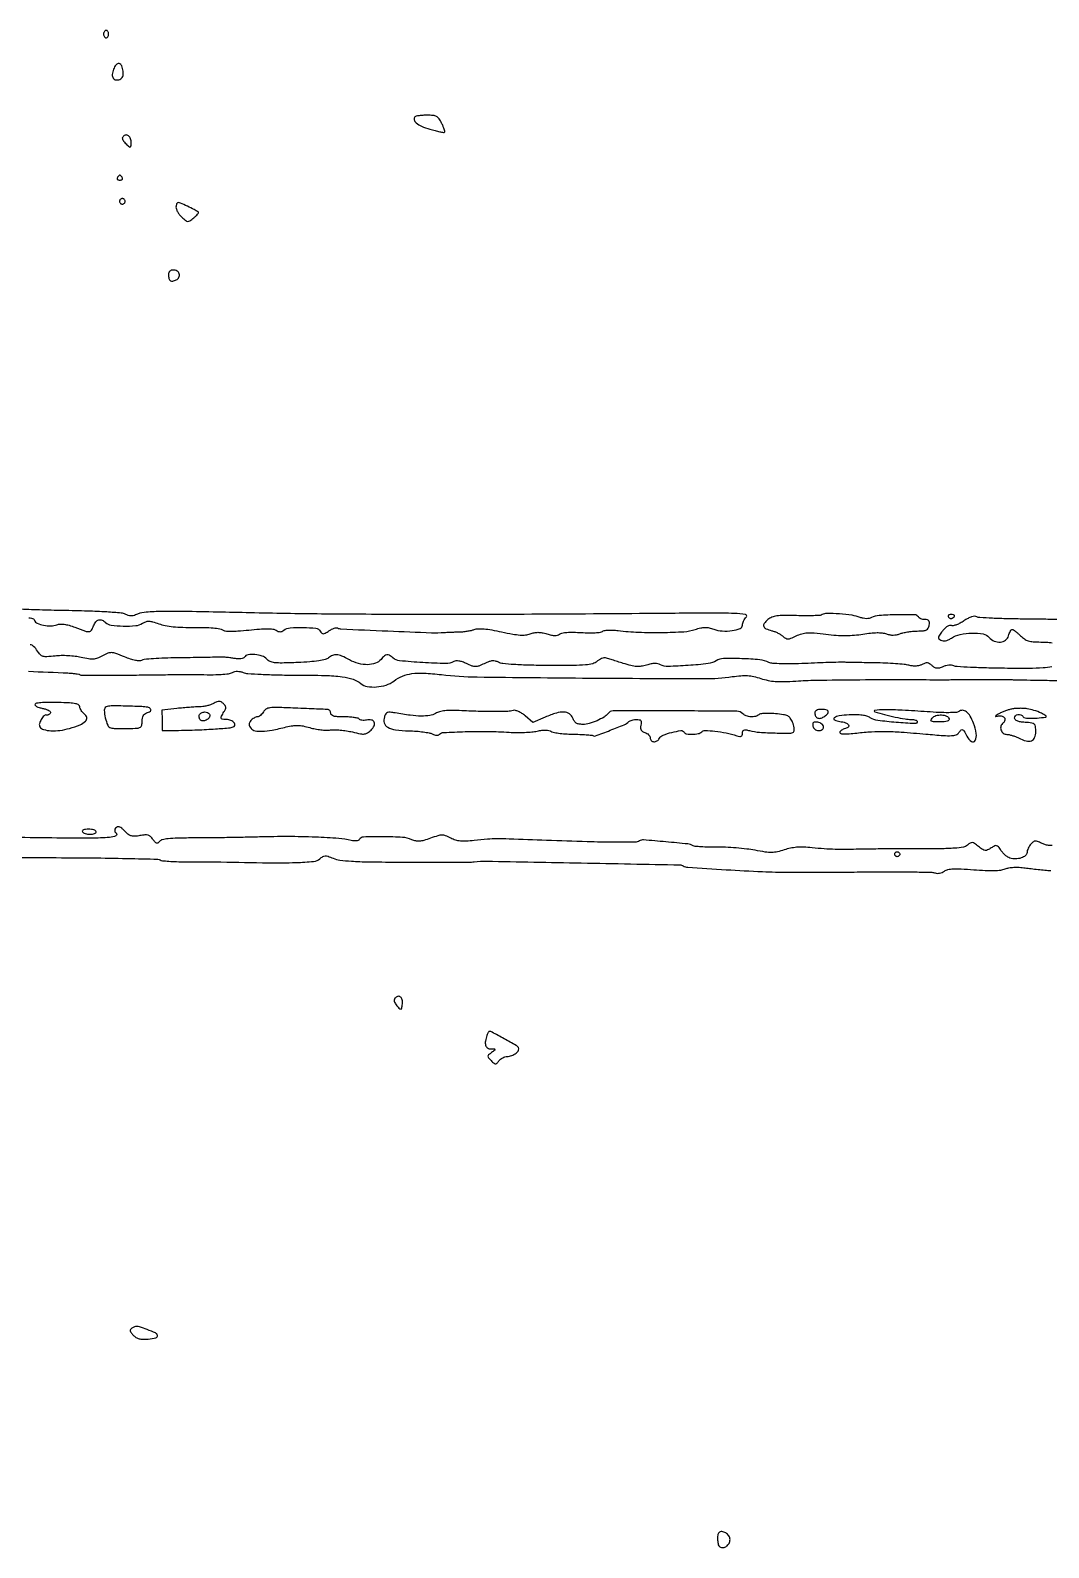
# Model space of a CAD drawing. Extents: x 0 to 5034, y 0 to 2560.
# Drawn here: x 2316 to 2724, y 1929 to 2537 of the extents above; entities that cross this region are included whole.
import ezdxf

# ---------------------------------------------------------------- set-up
doc = ezdxf.new("R2010")
doc.units = 0

msp = doc.modelspace()

# ---------------------------------------------------------------- linework, layer by layer
for points in [[(2345, 2535.5, 0.064853), (2345.074694, 2534.926543, 0.082425), (2345.29375, 2534.440625, 0.098894), (2345.618646, 2534.115568, 0.148195), (2346, 2534, 0.148195), (2346.381354, 2534.115568, 0.098894), (2346.70625, 2534.440625, 0.082425), (2346.925306, 2534.926543, 0.064853), (2347, 2535.5, 0.064853), (2346.925306, 2536.073457, 0.082425), (2346.70625, 2536.559375, 0.098894), (2346.381354, 2536.884432, 0.148195), (2346, 2537, 0.148195), (2345.618646, 2536.884432, 0.098894), (2345.29375, 2536.559375, 0.082425), (2345.074694, 2536.073457, 0.064853)], [(2348.968992, 2521.418443, 0.066102), (2348.479366, 2519.339577, 0.165755), (2348.828783, 2517.84202, 0.227902), (2349.903024, 2517.161171, 0.12138), (2351.499754, 2517.361532, 0.106526), (2352.184293, 2517.808711, 0.10051), (2352.641161, 2518.506744, 0.080579), (2352.853256, 2519.462483, 0.043867), (2352.816971, 2520.667196, 0.068937), (2352.257618, 2522.809092, 0.251322), (2351.205753, 2523.668871, 0.278919), (2350.004092, 2523.228589, 0.078224)], [(2469.735568, 2502.402234, 0.271209), (2469.421608, 2501.201372, 0.150597), (2470.268806, 2499.888035, 0.074334), (2472.420808, 2498.567005, 0.02982), (2475.682509, 2497.40392, 0.008756), (2477.808401, 2496.826081, 0.013457), (2479.669093, 2496.408091, 0.007828), (2481.217273, 2496.12892, 0.241578), (2481.578488, 2496.245155, 0.259618), (2481.670511, 2496.568365, 0.019628), (2481.418892, 2497.477907, 0.023119), (2481.004413, 2498.59471, 0.015285), (2480.431094, 2499.83767, 0.035919), (2479.397764, 2501.583039, 0.117533), (2478.405495, 2502.471842, 0.101434), (2477.03397, 2502.887526, 0.023031), (2474.593425, 2503, 0.013013), (2472.918164, 2502.956392, 0.017598), (2471.409142, 2502.824406, 0.014679), (2470.182482, 2502.636765, 0.152222)], [(2352.582598, 2494.133647, 0.206161), (2352.514837, 2493.675847, 0.059465), (2352.78502, 2492.996374, 0.049082), (2353.306148, 2492.226977, 0.035466), (2354.023581, 2491.478659, 0.009633), (2355.31902, 2490.350928, 0.284891), (2355.732318, 2490.29186, 0.287198), (2355.966668, 2490.635636, 0.009749), (2356, 2492.345012, 0.103343), (2355.667452, 2493.93678, 0.170808), (2354.741161, 2494.930566, 0.221498), (2353.58513, 2494.984043, 0.158172)], [(2350.5, 2478, 0.146489), (2350.397987, 2477.620597, 0.191582), (2350.538811, 2477.29375, 0.134005), (2350.925364, 2477.072951, 0.063222), (2351.5, 2477, 0.063222), (2352.074636, 2477.072951, 0.134005), (2352.461189, 2477.29375, 0.191582), (2352.602013, 2477.620597, 0.146489), (2352.5, 2478, 0.025622), (2352.235369, 2478.382847, 0.032351), (2351.951311, 2478.70625, 0.033983), (2351.686704, 2478.937141, 0.163822), (2351.5, 2479, 0.163822), (2351.313296, 2478.937141, 0.033983), (2351.048689, 2478.70625, 0.032351), (2350.764631, 2478.382847, 0.025622)], [(2351.552786, 2469.08541, 0.099038), (2351.401684, 2468.679226, 0.097945), (2351.417584, 2468.244476, 0.097945), (2351.597789, 2467.848514, 0.099038), (2351.91459, 2467.552786, 0.099038), (2352.320774, 2467.401684, 0.097945), (2352.755524, 2467.417584, 0.097945), (2353.151486, 2467.597789, 0.099038), (2353.447214, 2467.91459, 0.099038), (2353.598316, 2468.320774, 0.097945), (2353.582416, 2468.755524, 0.097945), (2353.402211, 2469.151486, 0.099038), (2353.08541, 2469.447214, 0.099038), (2352.679226, 2469.598316, 0.097945), (2352.244476, 2469.582416, 0.097945), (2351.848514, 2469.402211, 0.099038)], [(2374, 2466.174314, 0.094775), (2374.16361, 2465.318919, 0.037393), (2374.690037, 2464.236667, 0.035322), (2375.450165, 2463.121022, 0.036993), (2376.349062, 2462.141799, 0.016292), (2377.902468, 2460.774929, 0.159908), (2378.704707, 2460.462019, 0.16729), (2379.519028, 2460.693313, 0.018246), (2381.099062, 2461.881405, 0.017583), (2381.984107, 2462.65202, 0.03121), (2382.647849, 2463.354799, 0.035673), (2383.053166, 2463.918809, 0.402549), (2383, 2464.16392, 0.027939), (2381.245498, 2465.205943, 0.009216), (2378.559642, 2466.542128, 0.005349), (2375.819225, 2467.807264, 0.105845), (2374.91896, 2468, 0.190042), (2374.568046, 2467.861625, 0.088546), (2374.269945, 2467.463705, 0.068362), (2374.06774, 2466.873006, 0.048363)], [(2371, 2439.166667, 0.05482), (2371.176535, 2437.561368, 0.190216), (2371.75121, 2436.71229, 0.209221), (2372.707109, 2436.531065, 0.066665), (2374.094244, 2437.050438, 0.145452), (2375.183225, 2438.128317, 0.201903), (2375.322991, 2439.4779, 0.189831), (2374.447248, 2440.582255, 0.132046), (2372.893011, 2441, 0.080378), (2372.111042, 2440.873476, 0.112613), (2371.508138, 2440.507881, 0.114905), (2371.131389, 2439.923459, 0.086162)], [(2632.920489, 2302.95086, -0.122012), (2632.087694, 2302.683403, -0.007255), (2629.427137, 2302.541146, -0.010569), (2626.220992, 2302.484166, -0.007579), (2622.637312, 2302.550561, 0.007161), (2617.565148, 2302.648769, 0.035802), (2614.729093, 2302.459786, 0.064082), (2612.808463, 2301.936291, 0.072908), (2611.173717, 2300.957159, 0.055517), (2609.690122, 2299.441392, 0.256438), (2609.499437, 2298.272409, 0.210352), (2610.399296, 2297.316146, 0.039155), (2612.740552, 2296.532868, -0.031995), (2613.922938, 2296.156012, -0.022742), (2615.194734, 2295.591124, -0.023067), (2616.363694, 2294.937882, -0.044458), (2617.220246, 2294.294028, 0.05253), (2618.311554, 2293.500893, 0.138735), (2619.239281, 2293.26618, 0.08963), (2620.397145, 2293.508971, 0.014398), (2622.518933, 2294.44196, -0.041265), (2624.779913, 2295.294505, -0.055345), (2626.93804, 2295.659462, -0.036322), (2629.734435, 2295.61565, -0.00836), (2634.428953, 2295.120922, 0.013195), (2638.586586, 2294.72338, 0.018275), (2642.329542, 2294.60209, 0.019677), (2645.837284, 2294.75478, 0.020344), (2649.283044, 2295.182619, -0.014148), (2652.341546, 2295.600908, -0.024606), (2654.89831, 2295.750456, -0.02986), (2657.002542, 2295.644144, -0.056371), (2658.65796, 2295.269081, 0.038436), (2660.06143, 2294.897839, 0.046182), (2661.420933, 2294.775892, 0.047956), (2662.73545, 2294.906027, 0.047534), (2664.005182, 2295.284257, -0.041021), (2665.272755, 2295.679857, -0.015695), (2667.089022, 2296.027525, -0.015418), (2669.094195, 2296.283377, -0.018294), (2671, 2296.396893, 0.015725), (2673.497298, 2296.53277, 0.09236), (2674.757214, 2296.881462, 0.163954), (2675.447459, 2297.56322, 0.081552), (2675.819551, 2298.75, 0.046337), (2675.87236, 2299.838613, 0.151226), (2675.631618, 2300.509958, 0.170502), (2675.076441, 2300.880514, 0.06278), (2674.128568, 2301, -0.048123), (2673.310685, 2301.0789, -0.046861), (2672.515317, 2301.312784, -0.050706), (2671.856702, 2301.656484, -0.109161), (2671.459953, 2302.064798, 0.25593), (2669.9866, 2302.900807, 0.007896), (2662.768907, 2302.895206, 0.012674), (2655.780335, 2302.602108, 0.099466), (2652.659272, 2301.753287, -0.070686), (2651.713632, 2301.43709, -0.050621), (2650.600726, 2301.347426, -0.04641), (2649.391566, 2301.485276, -0.039542), (2648.159272, 2301.846726, 0.055821), (2644.895491, 2302.689954, 0.017246), (2639.840015, 2303.232027, 0.012727), (2634.816774, 2303.467669, 0.144748)], [(2683.510081, 2301.983688, 0.090427), (2683.820631, 2301.639411, 0.095498), (2684.22714, 2301.434921, 0.099685), (2684.665803, 2301.401101, 0.108373), (2685.069098, 2301.542705, 0.050477), (2685.838655, 2302.13314, 0.315493), (2685.933879, 2302.592818, 0.25701), (2685.519563, 2302.914842, 0.039415), (2684.440983, 2303, 0.067432), (2683.890269, 2302.925389, 0.140899), (2683.524436, 2302.701458, 0.190788), (2683.397824, 2302.36964, 0.136093)], [(2317.554547, 2267.088258, 0.331505), (2317.591723, 2266.660208, 0.08363), (2318.17151, 2266.194146, 0.052912), (2319.188232, 2265.758894, 0.028337), (2320.515725, 2265.431072, -0.029465), (2321.887491, 2265.089033, -0.053957), (2322.942797, 2264.629007, -0.079409), (2323.574039, 2264.121279, -0.279311), (2323.668515, 2263.630546, -0.088214), (2323.425866, 2263.216902, -0.083323), (2323.051241, 2262.902612, -0.085728), (2322.604767, 2262.734181, -0.101719), (2322.154857, 2262.740048, 0.257722), (2321.122477, 2262.43345, 0.064183), (2320.018555, 2260.979671, 0.062774), (2319.295259, 2259.24908, 0.208983), (2319.465223, 2258.05627, 0.188907), (2320.960214, 2256.93431, 0.054159), (2323.870866, 2256.458074, 0.04686), (2327.509557, 2256.602545, 0.037411), (2331.352527, 2257.414105, 0.023278), (2335.544964, 2258.847577, 0.098402), (2337.76634, 2260.278239, 0.255769), (2338.213253, 2261.714608, 0.184825), (2337.297672, 2263.159905, -0.048033), (2336.609906, 2263.783601, -0.043506), (2336.028066, 2264.546972, -0.046172), (2335.62904, 2265.328583, -0.095224), (2335.5, 2266, 0.268129), (2335.060172, 2266.761216, 0.080052), (2333.757434, 2267.256283, 0.035871), (2331.326907, 2267.57822, 0.006699), (2326.832337, 2267.787732, 0.010195), (2323.37741, 2267.831942, 0.016916), (2320.466243, 2267.711288, 0.012598), (2318.162395, 2267.479098, 0.226662)], [(2389, 2267.365283, -0.040481), (2387.818415, 2266.852, -0.023098), (2386.322778, 2266.417544, -0.022948), (2384.76723, 2266.117372, -0.035011), (2383.396691, 2266.014742, 0.012362), (2381.805129, 2265.96782, 0.00401), (2379.454883, 2265.821409, 0.003994), (2376.844165, 2265.616771, 0.004482), (2374.335608, 2265.377289), (2368.377833, 2264.754579), (2368.438916, 2260.627289), (2368.5, 2256.5), (2374, 2256.588635, 0.005046), (2382.589623, 2256.813788, 0.008349), (2389.832907, 2257.198016, 0.005228), (2395.714451, 2257.670434, 0.121708), (2397.287723, 2258.214297, 0.29885), (2397.645041, 2259.025434, 0.18729), (2397.096, 2259.949411, 0.095757), (2395.606557, 2260.712413, 0.068541), (2393.75, 2260.984687, -0.045122), (2392.507583, 2261.108005, -0.312327), (2392.101429, 2261.521678, -0.169151), (2392.227355, 2262.280937, -0.014691), (2393.230451, 2263.997403, 0.036071), (2393.799361, 2265.073998, 0.122813), (2393.932261, 2265.849972, 0.138034), (2393.679475, 2266.544393, 0.050513), (2392.980451, 2267.334376, 0.055547), (2392.096838, 2267.984726, 0.129655), (2391.31046, 2268.198672, 0.099852), (2390.389527, 2268.020336, 0.025106)], [(2345.978748, 2265.986866, 0.272612), (2345.279055, 2264.658913, 0.043876), (2345.689411, 2261.63895, 0.044021), (2346.633565, 2258.698934, 0.22999), (2347.876418, 2257.608962, 0.04871), (2348.826722, 2257.445348, 0.008563), (2350.638698, 2257.343719, 0.009211), (2352.775259, 2257.299956, 0.008162), (2355, 2257.331697, 0.008588), (2358.471891, 2257.497664, 0.106851), (2359.733061, 2257.857367, 0.223055), (2360.307788, 2258.627451, 0.054187), (2360.460621, 2260.249461, -0.04696), (2360.557711, 2261.467673, -0.078169), (2360.890013, 2262.439723, -0.093767), (2361.448511, 2263.14119, -0.101362), (2362.210621, 2263.566849, 0.079995), (2363.730981, 2264.333374, 0.421934), (2363.852666, 2265.163062, 0.186514), (2362.704789, 2265.865394, 0.036403), (2360.25, 2266.130366, 0.001442), (2352.832477, 2266.366812, 0.009759), (2349.159541, 2266.401571, 0.016271), (2346.966804, 2266.308117, 0.120184)], [(2387.429973, 2263.113307, -0.269997), (2387.458776, 2262.012338, -0.122546), (2386.446201, 2260.914766, -0.113561), (2384.978303, 2260.36956, -0.232792), (2383.844751, 2260.755249, -0.07732), (2383.486151, 2261.245979, -0.073646), (2383.286086, 2261.830625, -0.077915), (2383.270157, 2262.416864, -0.106708), (2383.446149, 2262.912868, -0.140479), (2384.262877, 2263.65576, -0.10253), (2385.456381, 2263.966387, -0.106363), (2386.638734, 2263.773567, -0.162312)], [(2409.002034, 2264.0038, -0.04776), (2408.492301, 2263.237277, -0.049002), (2407.850329, 2262.588616, -0.053874), (2407.179057, 2262.143997, -0.119912), (2406.587261, 2262, 0.088303), (2405.983197, 2261.89248, 0.043304), (2405.273525, 2261.559375, 0.04116), (2404.575529, 2261.073938, 0.047064), (2404, 2260.5, 0.047885), (2403.433818, 2259.667112, 0.131825), (2403.266978, 2258.982944, 0.126077), (2403.462121, 2258.288061, 0.042054), (2404.070812, 2257.414677, 0.173673), (2405.686238, 2256.459128, 0.057339), (2408.477439, 2256.247459, 0.037939), (2412.503176, 2256.711264, 0.013461), (2418.167208, 2257.962788, -0.023314), (2420.756551, 2258.481654, -0.044841), (2422.867279, 2258.611677, -0.043783), (2425.000091, 2258.364, -0.021186), (2427.667208, 2257.69578, 0.024356), (2429.764446, 2257.184438, 0.019321), (2432.070165, 2256.831686, 0.019718), (2434.237831, 2256.671542, 0.045336), (2435.869523, 2256.763495, -0.042797), (2437.538383, 2256.866028, -0.016741), (2439.844573, 2256.732911, -0.016427), (2442.343593, 2256.421469, -0.019655), (2444.669937, 2255.959233, 0.009988), (2447.993347, 2255.231837, 0.07452), (2449.602689, 2255.156573, 0.124119), (2450.79723, 2255.591271, 0.047389), (2452.171769, 2256.727325, 0.079306), (2453.426743, 2258.459018, 0.227368), (2453.458145, 2259.905825, 0.248549), (2452.370953, 2260.74636, 0.090192), (2450.358916, 2260.728279, -0.036247), (2449.398402, 2260.615947, -0.045293), (2448.502019, 2260.657717, -0.051916), (2447.789003, 2260.832829, -0.169767), (2447.417116, 2261.134109, 0.203202), (2446.937342, 2261.473935, 0.017862), (2445.440878, 2261.745645, 0.021142), (2443.564271, 2261.93699, 0.014835), (2441.440983, 2262, -0.012323), (2438.727012, 2262.0669, -0.054983), (2437.156831, 2262.318921, -0.118863), (2436.31423, 2262.785402, -0.210155), (2436, 2263.5, 0.085009), (2435.901903, 2264.072811, 0.093498), (2435.619636, 2264.559375, 0.100414), (2435.199065, 2264.884781, 0.115093), (2434.705145, 2265, -0.009363), (2433.793244, 2265.017078, -0.000349), (2430.3632, 2265.147991, -0.000632), (2426.306666, 2265.310785, -0.000444), (2421.742363, 2265.5038, 0.003479), (2414.578238, 2265.763204, 0.036624), (2411.651367, 2265.634394, 0.103564), (2410.056147, 2265.099392, 0.138225)], [(2478, 2263.391576, -0.096997), (2475.683024, 2262.562831, -0.040401), (2472.355954, 2262.331708, -0.029399), (2467.880342, 2262.646338, -0.012018), (2461.853581, 2263.575693, 0.019067), (2459.791405, 2263.863999, 0.112366), (2458.715047, 2263.730917, 0.171074), (2458.033064, 2263.172992, 0.059801), (2457.500802, 2262.002526, 0.149849), (2457.47697, 2259.582564, 0.194036), (2458.844522, 2257.859758, 0.098518), (2461.960906, 2256.826534, 0.024894), (2467.311817, 2256.430059, -0.012753), (2470.272948, 2256.282812, -0.014562), (2473.0939, 2255.98748, -0.013789), (2475.461047, 2255.603016, -0.075848), (2476.676797, 2255.172973, 0.042798), (2477.581294, 2254.784303, 0.068365), (2478.40694, 2254.630824, 0.085135), (2479.103968, 2254.716702, 0.123865), (2479.633114, 2255.033114, -0.186768), (2481.295363, 2255.767698, -0.004443), (2489.920192, 2256.095146, -0.010378), (2499.067287, 2256.17112, -0.013209), (2507.5, 2255.843202, 0.014711), (2510.491772, 2255.735859, 0.012028), (2513.6932, 2255.792246, 0.012208), (2516.637196, 2255.987074, 0.031021), (2518.753448, 2256.312368, -0.02018), (2520.65498, 2256.64698, -0.03661), (2522.230323, 2256.742635, -0.045964), (2523.455706, 2256.614232, -0.12001), (2524.253448, 2256.243391, 0.122479), (2525.121778, 2255.844862, 0.01334), (2527.310688, 2255.491936, 0.015701), (2529.981542, 2255.219155, 0.012062), (2532.910597, 2255.08357, -0.004998), (2535.798503, 2254.990754, -0.00729), (2538.340529, 2254.846457, -0.003968), (2540.476188, 2254.676917, -0.117136), (2540.989103, 2254.506735, 0.230951), (2542.082931, 2254.397393, 0.003799), (2547.981179, 2256.630374, 0.006996), (2553.564478, 2258.883096, 0.089433), (2555.45, 2260.107366, -0.084074), (2555.96613, 2260.450349, -0.034857), (2556.755828, 2260.737789, -0.033243), (2557.664156, 2260.934178, -0.036634), (2558.561328, 2261, -0.05026), (2559.639298, 2260.891368, -0.187868), (2560.201485, 2260.529214, -0.167312), (2560.408188, 2259.850331, -0.03824), (2560.271535, 2258.640113, 0.048688), (2560.165003, 2257.480149, 0.127605), (2560.377971, 2256.678141, 0.138992), (2560.938564, 2256.122245, 0.062381), (2561.910207, 2255.733732, -0.067067), (2562.709057, 2255.40563, -0.068519), (2563.386123, 2254.879646, -0.075254), (2563.843315, 2254.24366, -0.118818), (2564, 2253.59362, 0.188378), (2564.419818, 2252.518867, 0.198717), (2565.445804, 2252.043739, 0.154898), (2566.722044, 2252.391441, 0.122419), (2567.706598, 2253.440204, -0.176102), (2569.155826, 2254.690809, -0.02983), (2572.699814, 2255.801438, -0.027047), (2576.296732, 2256.493074, -0.296538), (2577.564881, 2255.89502, 0.217561), (2578.623175, 2255.188306, 0.045205), (2580.91008, 2255.027997, 0.046227), (2583.259859, 2255.294069, 0.146091), (2584.639103, 2256.039103, -0.209543), (2586.030378, 2256.582395, -0.017538), (2589.974019, 2256.282529, -0.022981), (2594.458365, 2255.573023, -0.024702), (2598.75, 2254.466832, 0.03219), (2599.875559, 2254.194609, 0.152002), (2600.52644, 2254.278877, 0.216597), (2600.882992, 2254.69057, 0.071909), (2601, 2255.499946, -0.082498), (2601.138303, 2256.332465, -0.224979), (2601.544328, 2256.749656, -0.13011), (2602.313886, 2256.825009, -0.022835), (2603.75, 2256.523679, 0.044421), (2607.861188, 2255.844594, 0.014103), (2614.071889, 2255.554259, 0.006662), (2620.426083, 2255.521304, 0.257763), (2621.619217, 2256.192897, 0.144974), (2621.765999, 2256.732412, 0.033805), (2621.68085, 2257.677079, 0.032106), (2621.429086, 2258.794184, 0.026716), (2621.0238, 2259.942541, 0.05758), (2620.155326, 2261.503468, 0.124616), (2619.112063, 2262.382339, 0.077776), (2617.456605, 2262.888791, 0.013308), (2614.177481, 2263.267668, 0.015703), (2611.933787, 2263.395729, 0.020806), (2609.888697, 2263.363013, 0.018685), (2608.22555, 2263.204592, 0.155724), (2607.55, 2262.885484, -0.133324), (2606.241712, 2262.195739, -0.068584), (2604.382126, 2262.040772, -0.067575), (2602.512968, 2262.397839, -0.115939), (2601.170915, 2263.229085, 0.196913), (2598.690261, 2264.267806, 0.001227), (2574.003372, 2264.397193, 0.001072), (2549.163809, 2264.413161, 0.239674), (2547.139159, 2263.379673, -0.102015), (2545.569732, 2261.949172, -0.031381), (2542.703491, 2260.482196, -0.032131), (2539.580025, 2259.355927, -0.070575), (2537.070957, 2259, -0.039616), (2535.490751, 2259.125401, -0.098402), (2534.407441, 2259.526442, -0.109026), (2533.626215, 2260.280829, -0.055647), (2533, 2261.5, 0.148975), (2531.647336, 2263.246142, 0.146215), (2529.540472, 2263.957338, 0.084548), (2526.424922, 2263.538869, 0.026017), (2521.962316, 2261.888443), (2517.053868, 2259.776885), (2513.913072, 2262.419692, 0.032016), (2512.590499, 2263.395178, 0.036966), (2511.214268, 2264.142716, 0.040079), (2509.977133, 2264.585322, 0.139272), (2509.136137, 2264.574133, -0.06322), (2506.916216, 2264.207232, -0.008282), (2502.123326, 2264.106754, -0.008628), (2495.970657, 2264.185871, -0.004844), (2488.5, 2264.483374, 0.010708), (2484.571361, 2264.593695, 0.027574), (2481.736052, 2264.456145, 0.0384), (2479.61779, 2264.069876, 0.070054)], [(2630, 2263.559017, 0.11798), (2630.317458, 2262.232353, 0.200467), (2631.172849, 2261.503996, 0.159344), (2632.464469, 2261.512213, 0.072281), (2633.991884, 2262.281762, 0.063798), (2635.208652, 2263.389298, 0.323857), (2635.276458, 2264.25084, 0.220829), (2634.390655, 2264.841707, 0.038414), (2632.333333, 2265, 0.054308), (2631.402165, 2264.898561, 0.084252), (2630.654816, 2264.595609, 0.10764), (2630.173357, 2264.130907, 0.148235)], [(2654, 2264.060674, 0.013176), (2657.941988, 2262.941634, 0.010606), (2662.232751, 2261.941331, 0.010034), (2666.134424, 2261.200018, 0.041948), (2668.514351, 2261, -0.031864), (2669.466551, 2260.939257, -0.049174), (2670.269841, 2260.754828, -0.06321), (2670.825996, 2260.486037, -0.253836), (2671, 2260.165373, -0.42895), (2670.103014, 2259.312194, -0.007215), (2662.543354, 2259.800328, -0.012359), (2655.24519, 2260.559334, -0.109074), (2652.213792, 2261.650899, 0.071945), (2650.832509, 2262.266545, 0.035423), (2648.94538, 2262.658561, 0.028937), (2646.580477, 2262.838979, 0.016504), (2643.713792, 2262.796778, 0.023474), (2639.774089, 2262.422709, 0.119272), (2637.741313, 2261.613085, 0.579673), (2637.821021, 2260.788205, 0.072805), (2640, 2260.165324, -0.041174), (2642.288639, 2259.664629, -0.151776), (2643.497253, 2258.83966, -0.392335), (2643.432926, 2258.007564, -0.123142), (2642.232753, 2257.350615, 0.040543), (2641.378259, 2257.051404, 0.051902), (2640.655871, 2256.636284, 0.061667), (2640.158953, 2256.174785, 0.176592), (2640, 2255.738764, 0.360531), (2640.346684, 2255.320462, 0.038672), (2641.694268, 2255.172459, 0.028169), (2643.769261, 2255.222764, 0.009765), (2646.75, 2255.522114, -0.013959), (2652.734266, 2256.072448, -0.019609), (2658.095439, 2256.204234, -0.014482), (2664.535937, 2255.92326, -0.004143), (2674.5, 2255.115943, 0.003585), (2681.539773, 2254.537664, 0.029704), (2684.745416, 2254.488298, 0.073579), (2686.570191, 2254.840914, 0.148629), (2687.739668, 2255.698762, -0.032217), (2688.653258, 2256.76763, -0.317303), (2689.203822, 2256.870459, -0.158157), (2689.753701, 2256.364746, -0.008439), (2690.899729, 2254.25, 0.116974), (2692.719462, 2252.144109, 0.459004), (2694.179253, 2252.49417, 0.157168), (2694.648947, 2255.349828, 0.054063), (2693.572424, 2259.449533, 0.039088), (2692.211318, 2262.318741, 0.096294), (2690.692641, 2264.074651, 0.161403), (2689.133478, 2264.636163, 0.178908), (2687.623252, 2264.121506, -0.161214), (2686.697101, 2263.769904, -0.009304), (2683.620702, 2263.694376, -0.012595), (2679.72503, 2263.769377, -0.007076), (2675, 2264.046541, 0.00527), (2665.035125, 2264.667202, 0.012749), (2657.659977, 2264.860246, 0.033013), (2654.048456, 2264.623976, 0.803429)], [(2683.756214, 2261.25, -0.259761), (2683.649763, 2260.699511, -0.13922), (2683.059124, 2260.299904, -0.0623), (2681.867206, 2260.066067, -0.017323), (2679.960889, 2260, -0.008337), (2677.54039, 2260.040364, -0.114231), (2676.696227, 2260.265675, -0.389727), (2676.535429, 2260.721321, -0.072312), (2677.041959, 2261.550558, -0.151984), (2678.522114, 2262.512736, -0.080042), (2680.721498, 2262.766805, -0.085444), (2682.754847, 2262.322328, -0.220431)], [(2708.465736, 2265.065457, 0.020316), (2707.160182, 2264.697031, 0.014937), (2705.745352, 2264.187708, 0.015145), (2704.433854, 2263.624375, 0.032243), (2703.465736, 2263.094917, 0.008509), (2702.640199, 2262.551764, 0.137907), (2702.42864, 2262.299446, 0.610094), (2702.514259, 2262.191807, 0.024932), (2703.128145, 2262.34635, -0.118537), (2704.712377, 2262.442313, -0.179195), (2705.891847, 2261.751085, -0.238928), (2706.138578, 2260.632032, -0.173555), (2705.410776, 2259.558417, 0.165329), (2704.538259, 2258.314626, 0.153781), (2704.571222, 2256.755113, 0.152105), (2705.494501, 2255.484014, 0.161559), (2706.953351, 2255, -0.056185), (2707.819117, 2254.902406, -0.019471), (2709.034727, 2254.574547, -0.01906), (2710.357044, 2254.106061, -0.021024), (2711.596362, 2253.551649, 0.047122), (2714.661121, 2252.368168, 0.158139), (2716.784371, 2252.451738, 0.215601), (2718.054162, 2253.702183, 0.092354), (2718.5, 2256.095329, 0.027715), (2718.384539, 2258.176738, 0.187661), (2717.91535, 2259.073938, 0.147288), (2716.898432, 2259.534766, 0.015196), (2714.25, 2259.807498, -0.021194), (2712.341147, 2260.027231, -0.058471), (2711.03986, 2260.3927, -0.098074), (2710.273014, 2260.901859, -0.199886), (2710, 2261.557498, -0.205087), (2710.393727, 2262.477026, -0.155768), (2711.390658, 2262.961821, -0.136539), (2712.588799, 2262.807818, -0.155738), (2713.463998, 2262.058252, 0.228352), (2714.220154, 2261.575481, 0.026498), (2716.282086, 2261.438727, 0.025364), (2719.053065, 2261.542616, 0.013092), (2722.5, 2261.938585, 0.682578), (2722.622027, 2262.454255, 0.047038), (2720.769112, 2263.493809, 0.028157), (2717.787321, 2264.619469, 0.038845), (2715, 2265.26335, 0.027037), (2713.438766, 2265.412604, 0.017883), (2711.63681, 2265.422491, 0.018016), (2709.879742, 2265.305819, 0.033034)], [(2629.174731, 2258.331209, 0.189641), (2629.95889, 2257.094473, 0.139509), (2631.496332, 2256.526887, 0.167848), (2632.910371, 2256.897258, 0.250562), (2633.5, 2258, 0.144541), (2633.323446, 2258.597979, 0.083285), (2632.812929, 2259.156668, 0.071069), (2632.055384, 2259.592763, 0.060014), (2631.161036, 2259.831209, 0.034027), (2630.002823, 2259.915492, 0.164309), (2629.385148, 2259.71005, 0.218357), (2629.118857, 2259.215614, 0.063665)], [(2336.5, 2216, 0.130646), (2336.906663, 2215.615492, 0.045439), (2337.653525, 2215.29375, 0.041396), (2338.57934, 2215.073842, 0.037634), (2339.559017, 2215, 0.039081), (2340.49372, 2215.07317, 0.058208), (2341.282961, 2215.29375, 0.076538), (2341.820624, 2215.617207, 0.222681), (2342, 2216, 0.257909), (2341.787575, 2216.384428, 0.061379), (2341.101414, 2216.70625, 0.048032), (2340.112882, 2216.927265, 0.031003), (2338.940983, 2217, 0.027979), (2337.756294, 2216.933656, 0.069343), (2336.916013, 2216.718784, 0.145541), (2336.509855, 2216.391769, 0.297719)], [(2664, 2207, -0.099038), (2663.923658, 2206.618362, -0.097945), (2663.70625, 2206.29375, -0.097945), (2663.381638, 2206.076342, -0.099038), (2663, 2206, -0.099038), (2662.618362, 2206.076342, -0.097945), (2662.29375, 2206.29375, -0.097945), (2662.076342, 2206.618362, -0.099038), (2662, 2207, -0.099038), (2662.076342, 2207.381638, -0.097945), (2662.29375, 2207.70625, -0.097945), (2662.618362, 2207.923658, -0.099038), (2663, 2208, -0.099038), (2663.381638, 2207.923658, -0.097945), (2663.70625, 2207.70625, -0.097945), (2663.923658, 2207.381638, -0.099038)], [(2461.495259, 2148.992329, 0.247589), (2461.436276, 2148.128293, 0.045028), (2462.242494, 2146.67763, 0.04543), (2463.313264, 2145.375081, 0.200616), (2464.210464, 2145, 0.332374), (2464.359054, 2145.111043, 0.016701), (2464.520775, 2145.734375, 0.021298), (2464.66589, 2146.541648, 0.013175), (2464.770691, 2147.5, 0.112127), (2464.552482, 2149.040108, 0.197306), (2463.686267, 2149.963098, 0.227796), (2462.526647, 2149.939395, 0.138077)], [(2498.606989, 2134.418213, 0.048134), (2497.986367, 2132.1776, 0.115121), (2498.080996, 2130.465469, 0.175614), (2498.856802, 2129.406174, 0.14883), (2500.19113, 2129, -0.007062), (2501.629738, 2128.979679, -0.356698), (2501.828866, 2128.807305, -0.27782), (2501.721914, 2128.53151, -0.005249), (2500.44113, 2127.561118, 0.020818), (2499.281926, 2126.624644, 0.205228), (2499.017946, 2126.070854, 0.190905), (2499.226913, 2125.47498, 0.017711), (2500.311118, 2124.311118, 0.016902), (2501.457517, 2123.239711, 0.176331), (2502.048729, 2123.01127, 0.214829), (2502.586231, 2123.240793, 0.026356), (2503.421361, 2124.25, -0.062552), (2504.062342, 2124.919645, -0.047058), (2504.911277, 2125.485938, -0.047945), (2505.827822, 2125.871734, -0.075794), (2506.669113, 2126, 0.087219), (2508.536335, 2126.328213, 0.077584), (2510.265189, 2127.279109, 0.102131), (2511.291353, 2128.474119, 0.289214), (2511.231342, 2129.524077, 0.10842), (2510.243595, 2130.416321, 0.003431), (2505.49544, 2133.083374, 0.003105), (2500.676295, 2135.708032, 0.123751), (2499.514702, 2136, 0.247531), (2499.366701, 2135.921948, 0.019805), (2499.124013, 2135.53535, 0.023143), (2498.861388, 2135.024293, 0.015503)], [(2356.248568, 2017.174785, 0.110816), (2355.757529, 2016.682713, 0.196103), (2355.65848, 2016.126799, 0.1103), (2355.983981, 2015.418332, 0.024913), (2356.84305, 2014.398841, 0.061233), (2357.963809, 2013.457789, 0.080304), (2359.184681, 2012.918605, 0.063344), (2360.728777, 2012.718155, 0.024418), (2362.891314, 2012.818245, 0.030944), (2365.958789, 2013.303663, 0.383422), (2366.589676, 2014.187902, 0.264967), (2365.806308, 2015.260998, 0.02182), (2362.464998, 2016.58995, 0.004268), (2359.394532, 2017.629266, 0.05607), (2358.221263, 2017.874222, 0.120949), (2357.354637, 2017.745968, 0.044545)], [(2591.557905, 1935.224571, 0.171673), (2591.066116, 1934.194329, 0.041855), (2591.02469, 1932.283209, 0.04125), (2591.297132, 1930.410176, 0.200193), (2591.909758, 1929.555773, 0.165151), (2593.224253, 1929.253219, 0.13105), (2594.595293, 1929.771999, 0.118096), (2595.628324, 1930.965754, 0.120134), (2596, 1932.490357, 0.15128), (2595.545354, 1933.958629, 0.105002), (2594.278798, 1935.164824, 0.118223), (2592.753881, 1935.664085, 0.220065)]]:
    msp.add_lwpolyline(points, format="xyb", close=True)
for points in [[(2138.631249, 2301.066108, 0.000002), (2143.25, 2300.977466, -0.007536)], [(2291.373909, 2305.659365, -0.000102), (2227.20929, 2305.895736, -0.000705)], [(2315.032684, 2301.640439, -0.070578), (2316.121847, 2301.576626, -0.110336), (2316.854663, 2301.250049, -0.142293), (2317.298027, 2300.665736, 0.201493), (2318.428469, 2299.486015, 0.05417), (2320.959165, 2298.700874, 0.052834), (2323.859663, 2298.447811, 0.086409), (2326.27611, 2298.914877, -0.078778), (2327.596909, 2299.191, -0.047333), (2329.200425, 2299.117605, -0.036995), (2331.146107, 2298.694162, -0.018679), (2333.525681, 2297.890778, 0.00663), (2337.702802, 2296.36745, 0.104823), (2339.195336, 2296.176032, 0.236569), (2340.124241, 2296.740353, 0.049278), (2341, 2298.5, -0.074952), (2341.903406, 2300.103971, -0.161999), (2343.068711, 2300.879188, -0.174927), (2344.400616, 2300.771688, -0.089869), (2345.794635, 2299.805365, 0.167227), (2347.983109, 2298.737363, 0.025529), (2352.895771, 2298.385123, 0.027502), (2357.862711, 2298.556344, 0.121487), (2360.609946, 2299.501139, -0.05784), (2361.914197, 2300.14323, -0.093744), (2363.131577, 2300.333425, -0.063154), (2364.651282, 2300.091137, -0.014766), (2367.109946, 2299.293326, 0.039049), (2369.658389, 2298.60106, 0.021581), (2372.852879, 2298.137753, 0.017922), (2376.735654, 2297.884887, 0.010349), (2381.417936, 2297.84511, -0.009308), (2385.462262, 2297.819177, -0.014927), (2388.907646, 2297.62991, -0.012589), (2391.636924, 2297.32873, -0.14032), (2392.629024, 2296.892919, 0.144946), (2393.683315, 2296.44115, 0.027141), (2395.803558, 2296.308081, 0.021113), (2398.838192, 2296.41072, 0.007591), (2403.143361, 2296.804492, -0.007917), (2407.483057, 2297.19857, -0.020959), (2410.597706, 2297.30081, -0.027753), (2412.818921, 2297.157145, -0.109982), (2414.101071, 2296.704807, 0.04765), (2414.974235, 2296.268911, 0.090776), (2415.742767, 2296.123707, 0.100835), (2416.458098, 2296.265223, 0.069963), (2417.168799, 2296.687383, -0.149447), (2419.732878, 2297.70854, -0.026747), (2424.941348, 2297.858696, -0.023657), (2430.103437, 2297.486561, -0.239773), (2431.837683, 2296.325562, 0.061324), (2432.421069, 2295.529952, 0.21752), (2432.992691, 2295.296829, 0.120841), (2433.772216, 2295.522375, 0.01447), (2435.311625, 2296.468529, -0.027645), (2436.370727, 2297.081647, -0.0361), (2437.402583, 2297.514649, -0.039182), (2438.276679, 2297.734887, -0.182505), (2438.77812, 2297.637129, 0.128194), (2440.09175, 2297.232822, 0.000347), (2458.937537, 2296.424096, 0.001291), (2476.408611, 2295.731711, 0.028521), (2481.5, 2295.833549, -0.007679), (2482.5247, 2295.89682, -0.002526), (2484.033805, 2295.959117, -0.002515), (2485.7091, 2296.011362, -0.002846), (2487.317209, 2296.044257, 0.019585), (2488.954608, 2296.132641, 0.015387), (2490.718516, 2296.352248, 0.01565), (2492.347668, 2296.6587, 0.036539), (2493.53579, 2297.013607, -0.08426), (2495.099639, 2297.322806, -0.028537), (2497.426411, 2297.253022, -0.022114), (2500.49582, 2296.847793, -0.009916), (2504.48886, 2296.057822, 0.008626), (2508.916522, 2295.169993, 0.028337), (2511.874324, 2294.801384, 0.042972), (2514.075266, 2294.842256, 0.064204), (2515.94509, 2295.285375, -0.041683), (2517.518876, 2295.733849, -0.050837), (2519.04308, 2295.875555, -0.045989), (2520.682661, 2295.70973, -0.026274), (2522.614853, 2295.226132, 0.020024), (2524.457191, 2294.740486, 0.05152), (2525.823459, 2294.583017, 0.073694), (2526.869014, 2294.725375, 0.102931), (2527.700177, 2295.166132, -0.13281), (2528.664441, 2295.606789, -0.023549), (2530.654866, 2295.841717, -0.021671), (2533.268843, 2295.912473, -0.011954), (2536.463326, 2295.784047, 0.012573), (2539.38361, 2295.670261, 0.017502), (2541.999005, 2295.725717, 0.014021), (2544.127979, 2295.905492, 0.169886), (2544.856242, 2296.256242, -0.161881), (2545.531028, 2296.594287, -0.023353), (2547.08545, 2296.74514, -0.024238), (2549.017771, 2296.748195, -0.017807), (2551.153052, 2296.571643, 0.019899), (2559.343073, 2295.928947, 0.013149), (2568.783736, 2295.813546, 0.011459), (2577.473822, 2296.135143, 0.064807), (2582.018252, 2297.006024, -0.022508), (2584.246571, 2297.631773, -0.052349), (2585.965819, 2297.846329, -0.058016), (2587.581572, 2297.690169, -0.033694), (2589.457577, 2297.151501, 0.070804), (2592.910891, 2296.431311, 0.051549), (2596.835927, 2296.583584, 0.05567), (2600.045298, 2297.413362, 0.311135), (2601, 2298.799068, -0.076016), (2601.109029, 2299.512069, -0.034944), (2601.452648, 2300.389301, -0.033582), (2601.951187, 2301.279865, -0.039543), (2602.540931, 2302.045228, 0.598216), (2602.186698, 2303.038253, 0.029007), (2597.773398, 2303.445143, 0.009899), (2588.445056, 2303.577063, 0.000724), (2562.790931, 2303.394802, -0.001017), (2513.523682, 2303.073622, -0.001527), (2470.536315, 2303.012036, -0.001756), (2434.163211, 2303.198739, -0.003544), (2405.5, 2303.649714, 0.000928), (2378.854384, 2304.208366, 0.009093), (2367.604427, 2304.218729, 0.020141), (2361.251658, 2303.852779, 0.09408), (2357.75, 2302.82526, -0.072581), (2356.872666, 2302.52659, -0.061961), (2355.896598, 2302.468492, -0.057835), (2354.8735, 2302.654511, -0.04904), (2353.85818, 2303.0759, 0.102323), (2352.073324, 2303.60359, 0.005663), (2346.241466, 2304.025361, 0.00752), (2338.590639, 2304.376243, 0.003451), (2328.60818, 2304.614757, -0.003534), (2319.367128, 2304.837105, -0.004294), (2310.711827, 2305.18101, -0.003637)], [(2727.315402, 2300.960309, 0.003813), (2720.890543, 2301.119554, 0.003027), (2713.948957, 2301.196608, -0.004267), (2707.147737, 2301.288975, -0.006226), (2701.158223, 2301.496094, -0.003286), (2696.108443, 2301.766976, -0.102768), (2694.908824, 2302.092507, 0.129144), (2693.989098, 2302.291361, 0.065466), (2692.814392, 2302.084051, 0.048724), (2691.394404, 2301.479005, 0.024175), (2689.722248, 2300.457231, -0.026948), (2688.239912, 2299.562694, -0.032589), (2686.759107, 2298.894427, -0.034418), (2685.472255, 2298.510471, -0.147955), (2684.68382, 2298.567835, 0.163566), (2683.9575, 2298.598466, 0.066273), (2683.039009, 2298.194376, 0.053336), (2682.042862, 2297.431757, 0.036095), (2681.079221, 2296.373583, 0.01322), (2679.876362, 2294.75828, 0.115316), (2679.54359, 2293.934755, 0.235165), (2679.735355, 2293.330977, 0.072909), (2680.512592, 2292.733015, 0.097685), (2681.37674, 2292.451, 0.078112), (2682.357522, 2292.485545, 0.062663), (2683.465253, 2292.848064, 0.034664), (2684.70886, 2293.544894, -0.092967), (2688.200182, 2294.998988, -0.047014), (2692.950546, 2295.54905, -0.046516), (2697.435586, 2295.227176, -0.176316), (2699.845317, 2293.867689, 0.114416), (2701.890417, 2292.361307, 0.122732), (2704.336105, 2291.959662, 0.141817), (2706.432367, 2292.756432, 0.171634), (2707.589356, 2294.5, -0.029921), (2707.891515, 2295.457336, -0.04179), (2708.281053, 2296.265625, -0.04826), (2708.695031, 2296.834527, -0.214525), (2709.062953, 2297, -0.14296), (2709.529542, 2296.86381, -0.01842), (2710.394913, 2296.265625, -0.020291), (2711.389869, 2295.457352, -0.015647), (2712.409091, 2294.5, 0.046494), (2713.958432, 2293.214806, 0.075287), (2715.497442, 2292.472769, 0.057495), (2717.468492, 2292.105713, 0.017315), (2720.520287, 2292, -0.016934), (2722.813301, 2291.922317, -0.017672), (2725.063195, 2291.689593, -0.017639)], [(2724.974163, 2282.005098, -0.026028), (2721.415813, 2281.59614, -0.015253), (2715.82571, 2281.417869, -0.003169), (2706, 2281.466621, -0.003887), (2698.780143, 2281.604356, -0.005618), (2692.40158, 2281.847398, -0.003055), (2687.026178, 2282.145658, -0.087954), (2685.68623, 2282.469302, 0.080689), (2684.792567, 2282.698848, 0.044008), (2683.657363, 2282.701611, 0.041458), (2682.443675, 2282.495281, 0.044095), (2681.306564, 2282.093818, -0.032456), (2679.898018, 2281.559393, -0.100425), (2678.890484, 2281.460777, -0.112387), (2677.989993, 2281.765646, -0.046354), (2676.953521, 2282.542063, 0.043124), (2675.948602, 2283.305007, 0.11142), (2675.095598, 2283.607946, 0.110792), (2674.192141, 2283.51606, 0.042365), (2673.024535, 2283.013131, -0.061593), (2671.911352, 2282.583459, -0.045681), (2670.60707, 2282.380949, -0.04215), (2669.177715, 2282.411703, -0.035807), (2667.691348, 2282.678103, 0.037628), (2665.838142, 2283.003303, 0.006809), (2662.353084, 2283.299801, 0.007304), (2658.253956, 2283.532252, 0.006559), (2654, 2283.65532, -0.0002), (2649.796494, 2283.723442, -0.000241), (2645.85, 2283.790881, -0.000205), (2642.527101, 2283.850628, -0.001648), (2641, 2283.883745, 0.0133), (2639.417657, 2283.881181, 0.001294), (2635.591071, 2283.763256, 0.001641), (2631.029623, 2283.595879, 0.001297), (2626.097263, 2283.385864, -0.006956), (2620.827472, 2283.221205, -0.012294), (2616.476748, 2283.252809, -0.011697), (2613.094129, 2283.439869, -0.094008), (2611.597263, 2283.847864, 0.090849), (2607.940001, 2284.86937, 0.015438), (2600.683868, 2285.307402, 0.01328), (2593.391377, 2285.328271, 0.133412), (2590.5, 2284.468737, -0.110009), (2587.256361, 2283.339284, -0.011658), (2579.236472, 2282.594328, -0.010743), (2571.152568, 2282.207435, -0.130161), (2568.154157, 2282.917498, 0.077668), (2567.108969, 2283.282958, 0.052151), (2565.844964, 2283.380655, 0.042804), (2564.347096, 2283.211242, 0.024906), (2562.592168, 2282.766905, -0.036129), (2560.420346, 2282.268558, -0.056086), (2558.501507, 2282.189313, -0.044469), (2556.315888, 2282.541262, -0.014728), (2553.189234, 2283.433553, 0.000564), (2550.908722, 2284.154815, 0.000678), (2548.761544, 2284.828045, 0.000579), (2546.950942, 2285.390749, 0.004528), (2546.105382, 2285.644094, 0.119555), (2545.43108, 2285.67383, 0.048372), (2544.543357, 2285.408363, 0.044235), (2543.601036, 2284.922969, 0.042636), (2542.746249, 2284.27411, -0.119391), (2540.968515, 2283.310174, -0.043576), (2538.128568, 2282.81653, -0.019966), (2533.278207, 2282.597743, -0.002708), (2523.104554, 2282.600454, -0.00464), (2515.425855, 2282.715358, -0.00977), (2509.469327, 2282.97632, -0.008742), (2504.96919, 2283.340753, -0.098595), (2503.264438, 2283.858477, 0.059829), (2502.00763, 2284.34867, 0.086677), (2500.822543, 2284.443017, 0.066006), (2499.451538, 2284.128795, 0.021966), (2497.550751, 2283.32281, -0.019856), (2495.352575, 2282.379767, -0.091861), (2493.998112, 2282.130006, -0.091602), (2492.642215, 2282.381716, -0.019684), (2490.43645, 2283.328914, 0.025744), (2488.781721, 2284.015868, 0.047073), (2487.366306, 2284.374182, 0.060072), (2486.191265, 2284.413993, 0.106417), (2485.268558, 2284.130417, -0.134467), (2482.125515, 2283.351681, -0.009225), (2472.881342, 2283.748559, -0.008467), (2463.596998, 2284.476909, -0.156484), (2460.921259, 2285.626129, 0.040788), (2459.506248, 2286.667819, 0.171571), (2458.490743, 2286.887694, 0.155813), (2457.503437, 2286.428008, 0.032031), (2456.160293, 2285.020119, -0.133055), (2453.941792, 2283.474806, -0.082492), (2450.798245, 2282.905233, -0.070673), (2447.160767, 2283.367765, -0.057576), (2443.514809, 2284.835074, 0.020875), (2440.425385, 2286.349971, 0.080606), (2438.36423, 2286.883499, 0.122119), (2436.711306, 2286.632652, 0.08162), (2435.078741, 2285.617003, -0.12218), (2433.829611, 2284.972636, -0.021307), (2431.206456, 2284.466829, -0.018396), (2427.582941, 2284.062627, -0.00805), (2422.756231, 2283.781376, -0.004821), (2416.568313, 2283.580432, -0.033475), (2413.541638, 2283.714008, -0.073501), (2411.704962, 2284.198212, -0.1081), (2410.351244, 2285.164374, 0.129835), (2408.489846, 2286.375957, 0.059049), (2405.622095, 2286.959732, 0.060469), (2402.867214, 2286.85519, 0.217983), (2401.440905, 2285.904383, -0.172372), (2400.925083, 2285.4908, -0.057926), (2399.969098, 2285.278306, -0.044887), (2398.683257, 2285.261224, -0.025186), (2397.131888, 2285.458985, 0.015321), (2395.522481, 2285.696489, 0.010523), (2393.685617, 2285.871204, 0.010618), (2391.908481, 2285.964679, 0.021152), (2390.5, 2285.94921, -0.007652), (2388.65457, 2285.879089, -0.00091), (2384.5625, 2285.793734, -0.001087), (2379.697413, 2285.71169, -0.000892), (2374.5, 2285.644607, 0.005931), (2369.424439, 2285.527922, 0.008528), (2364.935173, 2285.294701, 0.005081), (2361.184696, 2284.99733, 0.121657), (2360.194207, 2284.656501, -0.161593), (2359.330793, 2284.433165, -0.033426), (2357.75409, 2284.645918, -0.029299), (2355.748175, 2285.178532, -0.016862), (2353.400447, 2286.040405, 0.009248), (2349.874724, 2287.396001, 0.075881), (2348.190718, 2287.732277, 0.108245), (2346.730298, 2287.481547, 0.027087), (2344.52858, 2286.445458, -0.031646), (2342.48499, 2285.506426, -0.07345), (2340.843069, 2285.137851, -0.059767), (2338.965451, 2285.222798, -0.015564), (2335.996712, 2285.811401, 0.026571), (2333.614921, 2286.229389, 0.016713), (2330.799243, 2286.475458, 0.016695), (2327.966083, 2286.53315, 0.025998), (2325.529539, 2286.374526, -0.012174), (2322.30619, 2286.075032, -0.086501), (2320.751116, 2286.23777, -0.134413), (2319.659286, 2286.898293, -0.044897), (2318.490157, 2288.374679, 0.052082), (2316.971176, 2290.237357, 0.17849), (2315.573999, 2290.877045, 0.200694)], [(2314.860722, 2280.273093, -0.002218), (2330.723641, 2279.587396, -0.009268), (2332.373908, 2279.478037, -0.013129), (2333.83666, 2279.315057, -0.009204), (2335.037122, 2279.12671, -0.154107), (2335.390082, 2278.943025, 0.196609), (2335.813532, 2278.765296, 0.00052), (2342.263293, 2278.713171, 0.003044), (2349.572325, 2278.70621, 0.00188), (2358.166441, 2278.782663, -0.000377), (2366.869097, 2278.88624, -0.000553), (2374.527017, 2278.963138, -0.00026), (2381.049256, 2279.01803, -0.010123), (2382.5, 2279.000112, 0.007132), (2387.914432, 2278.900846, 0.01584), (2392.038431, 2279.014736, 0.018448), (2395.080262, 2279.308195, 0.094565), (2396.681956, 2279.84189, -0.07301), (2397.579758, 2280.184387, -0.058294), (2398.611398, 2280.290216, -0.052282), (2399.745614, 2280.154947, -0.039201), (2400.947374, 2279.78118, 0.078108), (2402.722941, 2279.376678, 0.00476), (2408.173135, 2279.057079, 0.006995), (2414.707423, 2278.827883, 0.005088), (2421.980397, 2278.748636, -0.005776), (2433.772768, 2278.603919, -0.026345), (2440.608938, 2278.079923, -0.046856), (2445.028724, 2277.078463, -0.098833), (2448.078741, 2275.358396, 0.137403), (2450.595248, 2274.18159, 0.060143), (2454.306421, 2274.01751, 0.057728), (2458.200443, 2274.771597, 0.083325), (2461.316722, 2276.36586, -0.061106), (2464.761041, 2278.324628, -0.065463), (2468.497838, 2279.335857, -0.046956), (2473.314643, 2279.527198, -0.015605), (2480.360976, 2278.924353, 0.025989), (2494.736701, 2277.994558, 0.00144), (2539.741866, 2277.556074, 0.001133), (2585.624956, 2277.345122, 0.035769), (2596.876769, 2278.124708, -0.015612), (2600.386892, 2278.510467, -0.03551), (2603.053125, 2278.529788, -0.039651), (2605.50965, 2278.176077, -0.024609), (2608.317885, 2277.394415, 0.030169), (2611.221123, 2276.620967, 0.031857), (2614.144037, 2276.219943, 0.025102), (2617.633774, 2276.141543, 0.010157), (2622.389665, 2276.370212, -0.013308), (2630.330932, 2276.701888, -0.001569), (2648.01189, 2276.913862, -0.001966), (2665.854941, 2277.0016, -0.006661), (2677.5, 2276.857929, 0.005591), (2678.5063, 2276.843361, 0.002004), (2679.940625, 2276.844387, 0.001988), (2681.513382, 2276.858067, 0.002352), (2683, 2276.883905, -0.003655), (2689.181013, 2276.975231, -0.001451), (2697.667735, 2277.013953, -0.00092), (2706.045083, 2277.012449, -0.013435), (2709, 2276.927063, 0.009215), (2710.715311, 2276.863004, 0.000459), (2716.346875, 2276.761732, 0.00074), (2723.039653, 2276.657429, 0.000535), (2730.5, 2276.560182, -0.003918)], [(2306.885155, 2205.686126, 0.000135), (2324, 2205.629385, -0.001718), (2340.37955, 2205.523249, -0.002745), (2354.370935, 2205.307699, -0.000559), (2366.668625, 2205.036964, -0.138876), (2367.709565, 2204.715973, 0.117625), (2368.575571, 2204.408731, 0.008339), (2371.146011, 2204.176569, 0.011398), (2374.254322, 2204.019145, 0.008338), (2377.709565, 2203.980678, -0.001525), (2381.477987, 2203.990076, -0.001224), (2385.533435, 2203.977895, -0.001237), (2389.282582, 2203.948184, -0.003156), (2392, 2203.902774, 0.002493), (2411.041883, 2203.559307, 0.011475), (2422.076062, 2203.668535, 0.014223), (2429.155082, 2204.102962, 0.162215), (2431.685397, 2205.206821, -0.046938), (2432.820943, 2206.050847, -0.128927), (2433.770416, 2206.333084, -0.091486), (2434.930079, 2206.157859, -0.016736), (2436.964299, 2205.378442, 0.067942), (2439.669906, 2204.647983, 0.016732), (2444.263406, 2204.212336, 0.011406), (2451.111743, 2203.950021, 0.003088), (2461.964299, 2203.849122, -0.00007), (2470.504036, 2203.82127, -0.00009), (2478.348888, 2203.793163, -0.000069), (2484.925504, 2203.767507, -0.000797), (2487.5, 2203.75301, 0.005647), (2489.178105, 2203.759841, 0.005111), (2490.9125, 2203.804227, 0.005123), (2492.464731, 2203.875763, 0.016256), (2493.5, 2203.967947, -0.034908), (2498.438883, 2204.222673, -0.0003), (2536.390674, 2203.506835, -0.000084), (2575.929821, 2202.730607, -0.134242), (2577.262633, 2202.337684, 0.122857), (2579.042629, 2201.769297, 0.000925), (2594.446231, 2200.801485, 0.003882), (2608.998526, 2200.027531, 0.01006), (2619.5, 2199.762298, 0.002048), (2624.859215, 2199.756747, 0.000535), (2633.465625, 2199.792295, 0.000543), (2643.269533, 2199.853929, 0.000556), (2653, 2199.936493, -0.002724), (2662.128945, 2199.974365, -0.004086), (2670.097313, 2199.898898, -0.001733), (2676.902024, 2199.755241, -0.087781), (2678.203619, 2199.491818, 0.090809), (2678.999728, 2199.33567, 0.050874), (2679.985351, 2199.423723, 0.048494), (2680.997096, 2199.723078, 0.056668), (2681.876775, 2200.201137, -0.097849), (2683.341989, 2200.848332, -0.042947), (2685.453234, 2201.135135, -0.025942), (2688.596595, 2201.126669, -0.006639), (2693.673157, 2200.78173, 0.008475), (2698.265114, 2200.486647, 0.018491), (2701.792369, 2200.450512, 0.023591), (2704.463814, 2200.64831, 0.067297), (2706.263733, 2201.118411, -0.055124), (2707.764449, 2201.549504, -0.029625), (2709.68103, 2201.761876, -0.026502), (2711.883779, 2201.757763, -0.020742), (2714.263733, 2201.527771, 0.004719), (2716.631213, 2201.222158, 0.002883), (2719.430597, 2200.903982, 0.002889), (2722.207735, 2200.620766, 0.005126), (2724.5, 2200.424067, -0.000248)], [(2725.025579, 2210.450295, -0.037841), (2723.549453, 2210.550976, -0.037594), (2722.09302, 2210.874979, -0.047713), (2720.818947, 2211.397807, 0.022267), (2719.251691, 2212.136088, 0.118358), (2718.323082, 2212.28603, 0.148843), (2717.538001, 2211.980579, 0.042192), (2716.568947, 2211.076186, 0.041359), (2715.968455, 2210.291001, 0.034087), (2715.460878, 2209.366448, 0.035341), (2715.111606, 2208.447658, 0.073286), (2715, 2207.690311, -0.227468), (2714.40035, 2206.440412, -0.090089), (2712.681978, 2205.509555, -0.074899), (2710.39358, 2205.123228, -0.081443), (2708.161632, 2205.4487, -0.06839), (2707.286014, 2205.865102, -0.032496), (2706.286596, 2206.617689, -0.031456), (2705.327189, 2207.554146, -0.038662), (2704.562763, 2208.544555, 0.022214), (2703.532297, 2209.974441, 0.16804), (2702.84157, 2210.41615, 0.179753), (2702.050526, 2210.320982, 0.026156), (2700.626644, 2209.491023, -0.034303), (2699.208222, 2208.694893, -0.141646), (2698.247207, 2208.538362, -0.117076), (2697.250294, 2208.905712, -0.020097), (2695.604624, 2210.096363, 0.017193), (2693.980674, 2211.285724, 0.117565), (2693.060255, 2211.636059, 0.171007), (2692.250297, 2211.464184, 0.046966), (2691.189944, 2210.671897, -0.140641), (2689.501108, 2209.84332, -0.026416), (2686.050211, 2209.413734, -0.015212), (2680.334516, 2209.181509, -0.00262), (2669.48866, 2209.127874, 0.000724), (2661.613656, 2209.118791, 0.000977), (2654.490419, 2209.086343, 0.000659), (2648.511829, 2209.03955, 0.010663), (2646.5, 2208.978233, -0.011125), (2642.397683, 2208.856998, -0.0103), (2638.187091, 2208.913021, -0.009646), (2633.722069, 2209.150762, -0.007386), (2628.851919, 2209.5768, 0.016242), (2625.486039, 2209.811265, 0.028343), (2622.690688, 2209.756454, 0.03217), (2620.18309, 2209.401557, 0.030881), (2617.706342, 2208.725008, -0.026772), (2614.986527, 2207.958013, -0.051871), (2612.745618, 2207.693073, -0.040104), (2610.147886, 2207.865117, -0.010497), (2606.026484, 2208.561095, 0.017403), (2602.680581, 2209.078705, 0.009316), (2598.519058, 2209.496461, 0.009264), (2594.251527, 2209.765202, 0.014291), (2590.555157, 2209.823542, -0.007551), (2587.30208, 2209.831033, -0.010455), (2584.38691, 2209.94278, -0.007291), (2581.969388, 2210.121532, -0.116824), (2581.196694, 2210.378436, 0.112735), (2579.075356, 2211.102802, 0.003871), (2570.2923, 2211.955552, 0.003003), (2561.329892, 2212.701491, 0.158971), (2559.676075, 2212.299803, -0.136972), (2557.907632, 2211.788742, -0.003758), (2549.813951, 2211.776115, -0.005949), (2538.746794, 2211.973731, -0.001966), (2522.5, 2212.521209, 0.00055), (2507.452622, 2213.070931, 0.00947), (2502.52545, 2213.152124, 0.020821), (2498.816309, 2212.988453, 0.007041), (2493.43626, 2212.449651, -0.01546), (2490.25517, 2212.185076, -0.039665), (2487.948304, 2212.247899, -0.050282), (2486.02397, 2212.652012, -0.04247), (2484.100999, 2213.447772, 0.027777), (2482.0412, 2214.371849, 0.093633), (2480.594945, 2214.634199, 0.072293), (2478.959088, 2214.384271, 0.012314), (2475.96016, 2213.38856, -0.015705), (2473.329651, 2212.534931, -0.051588), (2471.535079, 2212.209679, -0.071389), (2470.04765, 2212.308478, -0.054721), (2468.498369, 2212.818789, 0.092308), (2464.804181, 2213.736265, 0.013645), (2457.084694, 2213.983744, 0.00841), (2449.130119, 2213.887807, 0.25224), (2447.449923, 2212.918973, -0.156949), (2446.998468, 2212.53417, -0.068621), (2446.229008, 2212.331555, -0.055352), (2445.243553, 2212.32184, -0.037884), (2444.140906, 2212.518466, 0.04551), (2439.223256, 2213.31833, 0.008047), (2429.88377, 2213.824908, 0.008668), (2418.89706, 2214.052997, 0.007769), (2407.5, 2213.914906, -0.001819), (2400.881573, 2213.755933, -0.001253), (2393.38125, 2213.621879, -0.001263), (2386.164559, 2213.529212, -0.002579), (2380.5, 2213.5, 0.00548), (2374.552386, 2213.434818, 0.02105), (2370.860907, 2213.198197, 0.031102), (2368.486952, 2212.794873, 0.170596), (2367.407837, 2212.105612, -0.066779), (2366.772115, 2211.485476, -0.239248), (2366.229513, 2211.392357, -0.144316), (2365.640439, 2211.783677, -0.021696), (2364.767534, 2212.921505, 0.05104), (2363.793044, 2214.048386, 0.118581), (2362.829705, 2214.599624, 0.093391), (2361.572947, 2214.72247, 0.024165), (2359.548418, 2214.443105, -0.027162), (2357.563116, 2214.181259, -0.081544), (2356.204959, 2214.298217, -0.096014), (2355.082985, 2214.826521, -0.04735), (2353.899766, 2215.877213, 0.020936), (2353.076452, 2216.689907, 0.025459), (2352.238062, 2217.376431, 0.025354), (2351.489737, 2217.871571, 0.134256), (2351.020062, 2218, 0.148519), (2350.135971, 2217.731469, 0.147714), (2349.548305, 2217.016128, 0.167257), (2349.494524, 2216.163187, 0.189404), (2349.983688, 2215.510081, -0.58526), (2349.938456, 2214.428615, -0.098421), (2347.379021, 2213.709889, -0.019469), (2340.108561, 2213.42897, -0.002408), (2324.25, 2213.510339, -0.002429), (2307.017458, 2213.765501, -0.012831)]]:
    msp.add_lwpolyline(points, format="xyb")

doc.saveas('drawing.dxf')
